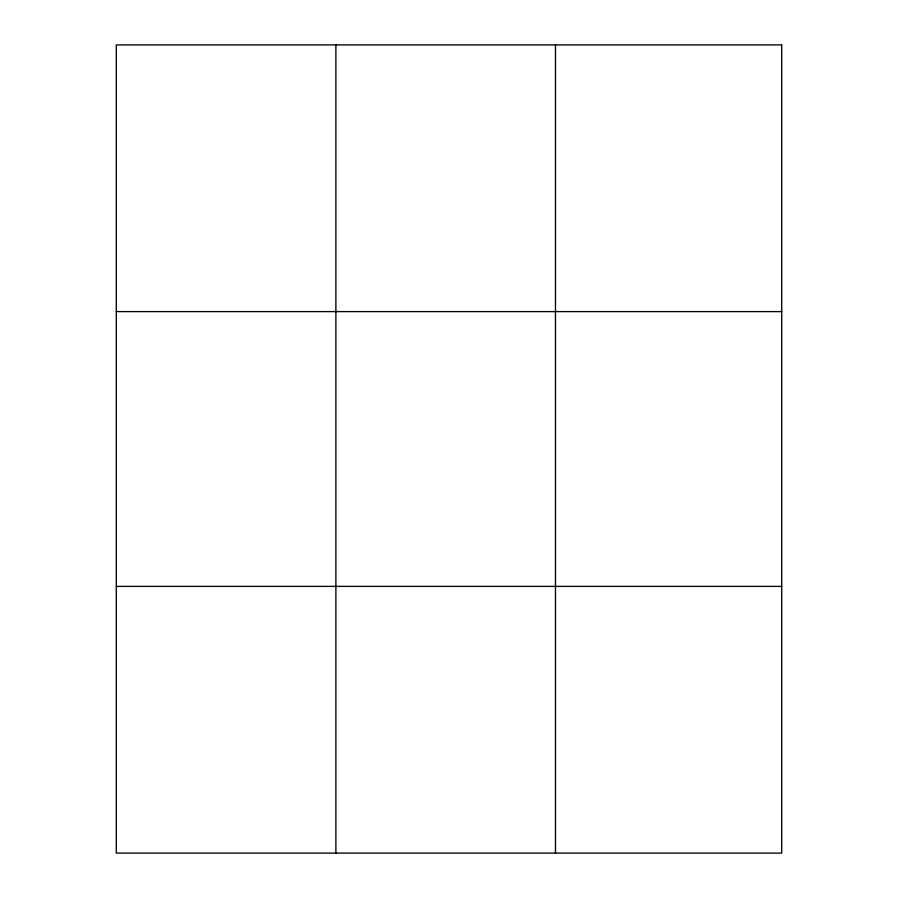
<?xml version="1.0" encoding="UTF-8"?>
<svg xmlns="http://www.w3.org/2000/svg" width="898" height="898" viewBox="0 0 898 898"><rect width="100%" height="100%" fill="white"/><g stroke="black" fill="none" stroke-linecap="round" stroke-linejoin="round"><path stroke-width="1.35" d="M116.302 311.606L781.698 311.606M116.302 586.394L781.698 586.394M555.469 44.9L555.469 853.1M335.886 44.9L335.886 853.1M781.698 44.9L781.698 853.1L116.302 853.1L116.302 44.9L781.698 44.9"/></g></svg>
